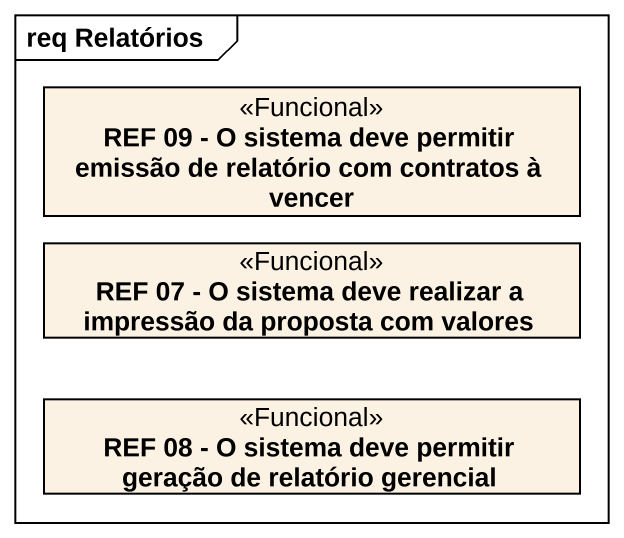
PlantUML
@startuml
mainframe req Relatórios
hide circle
hide empty members
class "REF 09 - O sistema deve permitir emissão de relatório com contratos à vencer" as REF_09_O_sistema_deve <<Funcional>>
class "REF 07 - O sistema deve realizar a impressão da proposta com valores" as REF_07_O_sistema_deve <<Funcional>>
class "REF 08 - O sistema deve permitir geração de relatório gerencial" as REF_08_O_sistema_deve <<Funcional>>
@enduml
